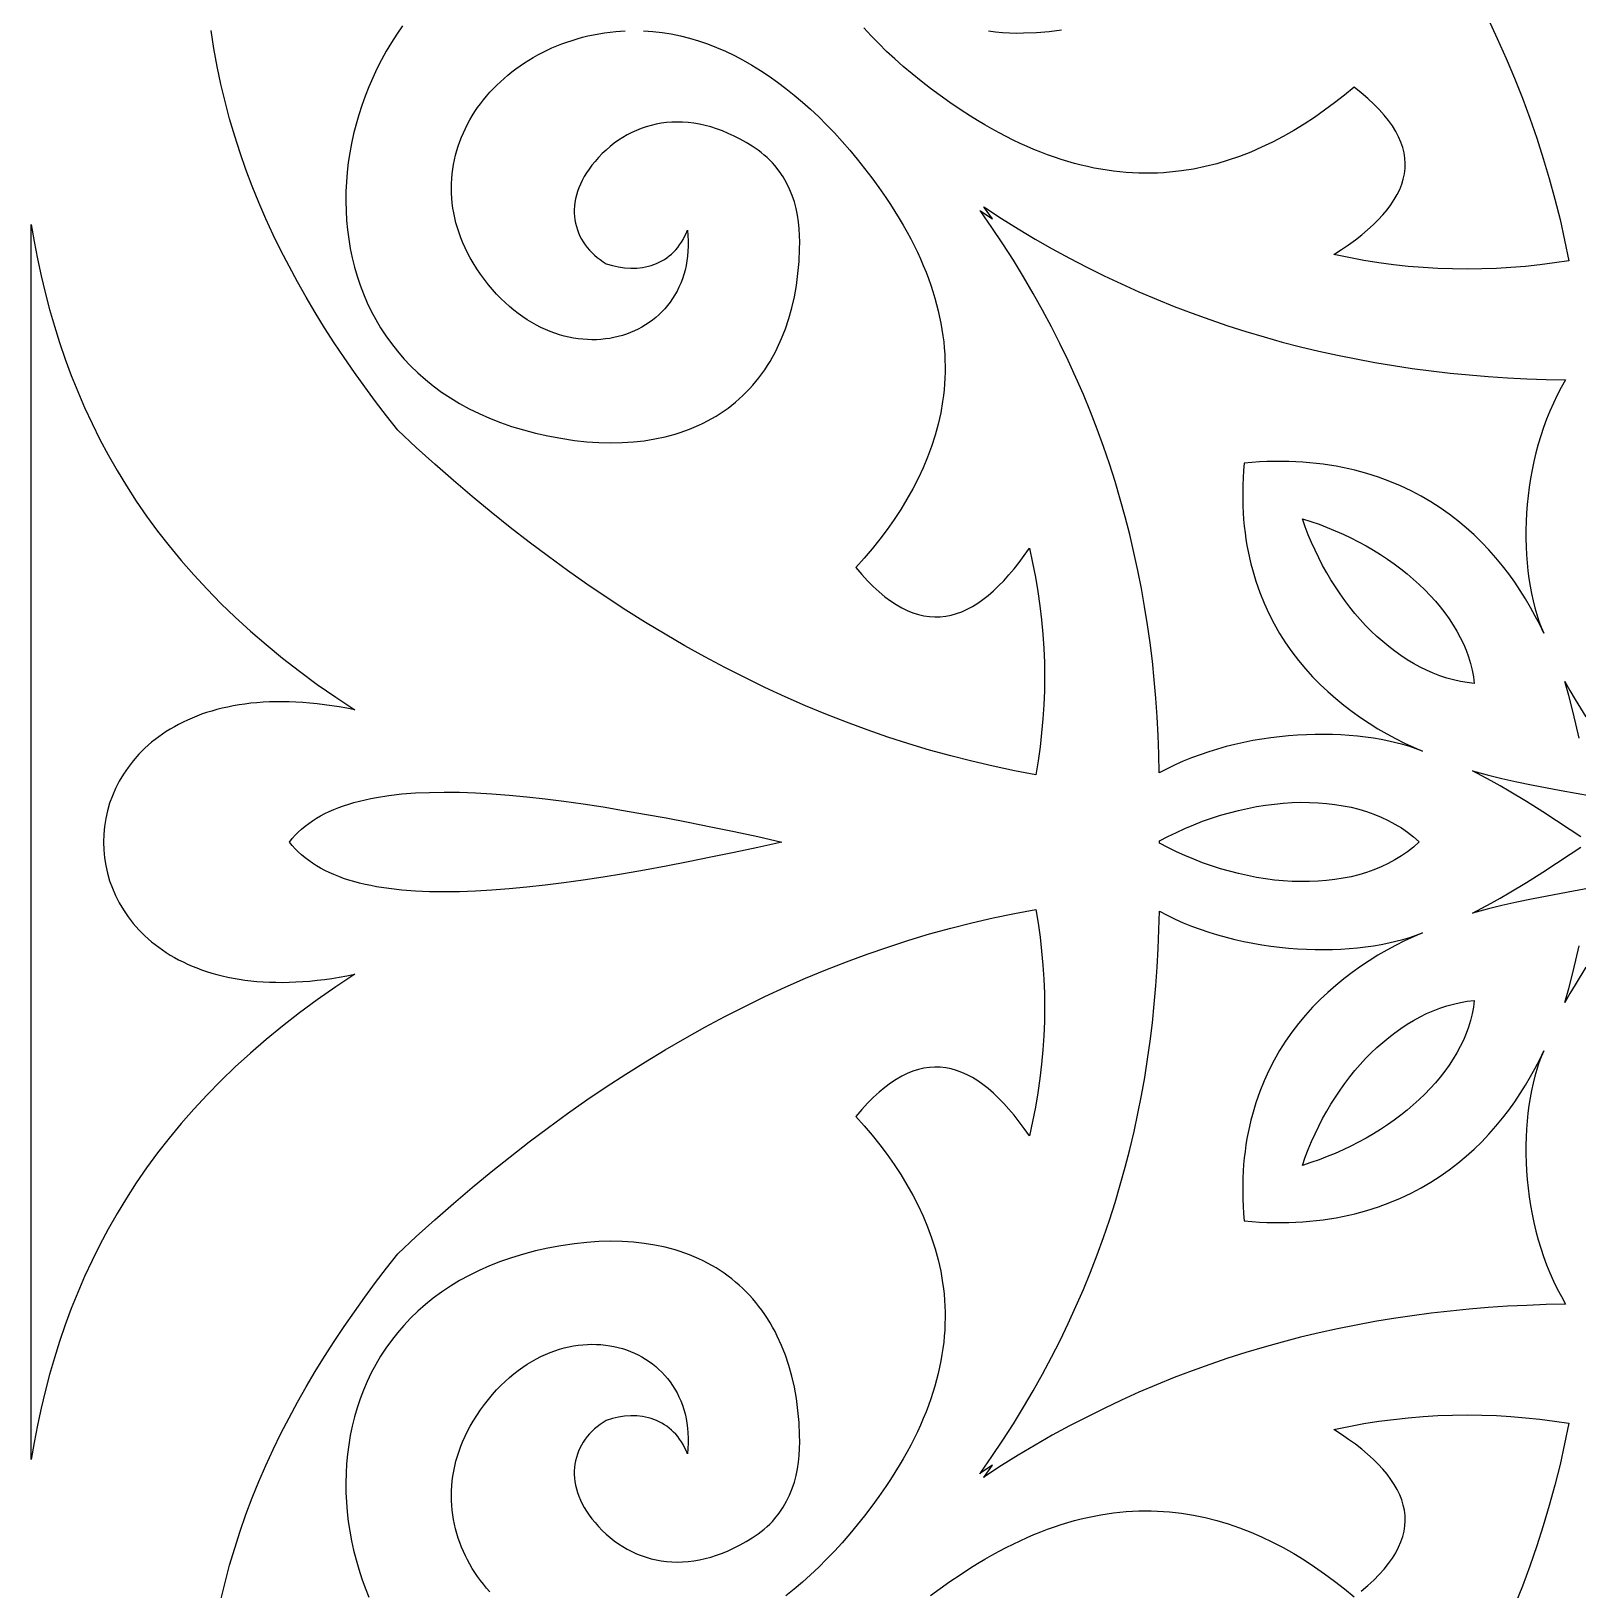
# Model space of a CAD drawing. Extents: x -375 to 375, y -1025 to 1025.
# Drawn here: x -275 to -217.3, y -143.3 to -85.1 of the extents above; entities that cross this region are included whole.
import ezdxf

# ---------------------------------------------------------------- set-up
doc = ezdxf.new("R2010")
doc.units = 0
doc.layers.add('LAYER_1', color=18, linetype='CONTINUOUS')

msp = doc.modelspace()

# ---------------------------------------------------------------- linework, layer by layer
at = {"layer": 'LAYER_1'}
for points in [[(-261.14, -84.925), (-261.353, -85.234), (-261.554, -85.549), (-261.745, -85.87), (-261.925, -86.196), (-262.094, -86.528), (-262.252, -86.864), (-262.399, -87.205), (-262.535, -87.549), (-262.66, -87.897), (-262.773, -88.247), (-262.874, -88.601), (-262.964, -88.956), (-263.042, -89.314), (-263.108, -89.672), (-263.162, -90.032), (-263.204, -90.392), (-263.233, -90.753), (-263.251, -91.113), (-263.256, -91.472), (-263.248, -91.83), (-263.228, -92.187), (-263.194, -92.542), (-263.148, -92.894), (-263.089, -93.244), (-263.017, -93.59), (-262.932, -93.933), (-262.833, -94.272), (-262.721, -94.607), (-262.595, -94.936), (-262.456, -95.261), (-262.303, -95.579), (-262.136, -95.892), (-261.955, -96.198), (-261.76, -96.497), (-261.551, -96.789), (-261.327, -97.074), (-261.089, -97.35), (-260.836, -97.617), (-260.569, -97.876), (-260.287, -98.125), (-259.99, -98.364), (-259.678, -98.594), (-259.351, -98.812), (-259.008, -99.02), (-258.651, -99.216), (-258.278, -99.4), (-257.889, -99.572), (-257.485, -99.731), (-257.065, -99.878), (-256.629, -100.01), (-256.177, -100.129), (-255.709, -100.234), (-255.225, -100.323), (-254.725, -100.398), (-254.263, -100.448), (-253.812, -100.479), (-253.371, -100.491), (-252.941, -100.484), (-252.521, -100.457), (-252.113, -100.412), (-251.716, -100.348), (-251.331, -100.266), (-251.143, -100.218), (-250.958, -100.166), (-250.776, -100.109), (-250.598, -100.048), (-250.422, -99.982), (-250.249, -99.912), (-250.08, -99.837), (-249.914, -99.758), (-249.751, -99.674), (-249.592, -99.586), (-249.436, -99.494), (-249.283, -99.398), (-249.134, -99.297), (-248.988, -99.192), (-248.846, -99.083), (-248.707, -98.97), (-248.571, -98.852), (-248.439, -98.73), (-248.311, -98.604), (-248.187, -98.474), (-248.066, -98.34), (-247.949, -98.202), (-247.835, -98.06), (-247.726, -97.913), (-247.62, -97.763), (-247.518, -97.609), (-247.42, -97.45), (-247.326, -97.288), (-247.235, -97.122), (-247.149, -96.952), (-246.989, -96.6), (-246.845, -96.233), (-246.717, -95.851), (-246.607, -95.455), (-246.513, -95.043), (-246.437, -94.616), (-246.379, -94.176), (-246.338, -93.721), (-246.316, -93.252), (-246.312, -93.002), (-246.317, -92.75), (-246.332, -92.498), (-246.358, -92.245), (-246.396, -91.994), (-246.448, -91.745), (-246.513, -91.499), (-246.592, -91.257), (-246.688, -91.019), (-246.8, -90.788), (-246.929, -90.563), (-247.077, -90.346), (-247.243, -90.137), (-247.334, -90.036), (-247.43, -89.938), (-247.532, -89.842), (-247.639, -89.749), (-247.751, -89.658), (-247.869, -89.571), (-248.092, -89.421), (-248.315, -89.283), (-248.538, -89.157), (-248.759, -89.043), (-248.979, -88.941), (-249.198, -88.85), (-249.415, -88.77), (-249.631, -88.702), (-249.846, -88.645), (-250.058, -88.598), (-250.268, -88.563), (-250.476, -88.537), (-250.682, -88.523), (-250.885, -88.518), (-251.086, -88.523), (-251.284, -88.539), (-251.479, -88.564), (-251.671, -88.598), (-251.86, -88.642), (-252.045, -88.695), (-252.227, -88.758), (-252.405, -88.829), (-252.58, -88.909), (-252.75, -88.997), (-252.916, -89.094), (-253.078, -89.199), (-253.236, -89.312), (-253.389, -89.433), (-253.537, -89.562), (-253.681, -89.698), (-253.819, -89.842), (-253.953, -89.992), (-254.067, -90.132), (-254.172, -90.273), (-254.268, -90.413), (-254.353, -90.553), (-254.43, -90.694), (-254.498, -90.833), (-254.556, -90.972), (-254.606, -91.111), (-254.647, -91.248), (-254.679, -91.385), (-254.703, -91.52), (-254.719, -91.654), (-254.727, -91.787), (-254.727, -91.917), (-254.719, -92.046), (-254.703, -92.173), (-254.68, -92.298), (-254.649, -92.421), (-254.612, -92.541), (-254.567, -92.658), (-254.515, -92.773), (-254.457, -92.885), (-254.392, -92.993), (-254.32, -93.099), (-254.242, -93.2), (-254.158, -93.299), (-254.068, -93.393), (-253.972, -93.484), (-253.871, -93.571), (-253.763, -93.653), (-253.651, -93.731), (-253.533, -93.805), (-253.305, -93.875), (-253.076, -93.928), (-252.847, -93.961), (-252.62, -93.975), (-252.396, -93.97), (-252.176, -93.946), (-252.068, -93.926), (-251.962, -93.901), (-251.857, -93.871), (-251.755, -93.836), (-251.654, -93.796), (-251.555, -93.751), (-251.459, -93.7), (-251.366, -93.644), (-251.275, -93.583), (-251.187, -93.517), (-251.102, -93.446), (-251.021, -93.369), (-250.943, -93.286), (-250.868, -93.198), (-250.797, -93.105), (-250.73, -93.007), (-250.667, -92.902), (-250.608, -92.792), (-250.553, -92.677), (-250.503, -92.556), (-250.486, -92.757), (-250.476, -92.954), (-250.476, -93.147), (-250.483, -93.335), (-250.499, -93.52), (-250.523, -93.699), (-250.554, -93.875), (-250.593, -94.046), (-250.639, -94.212), (-250.692, -94.373), (-250.752, -94.53), (-250.819, -94.682), (-250.892, -94.829), (-250.971, -94.97), (-251.057, -95.107), (-251.148, -95.238), (-251.245, -95.364), (-251.348, -95.485), (-251.456, -95.6), (-251.568, -95.71), (-251.686, -95.814), (-251.809, -95.912), (-251.935, -96.005), (-252.067, -96.091), (-252.202, -96.172), (-252.341, -96.246), (-252.484, -96.315), (-252.63, -96.377), (-252.779, -96.433), (-252.932, -96.482), (-253.087, -96.525), (-253.245, -96.562), (-253.405, -96.592), (-253.568, -96.615), (-253.733, -96.631), (-253.9, -96.641), (-254.068, -96.643), (-254.238, -96.639), (-254.409, -96.627), (-254.581, -96.608), (-254.753, -96.582), (-254.927, -96.549), (-255.101, -96.508), (-255.275, -96.459), (-255.449, -96.403), (-255.623, -96.339), (-255.797, -96.267), (-255.97, -96.188), (-256.143, -96.1), (-256.314, -96.004), (-256.484, -95.901), (-256.653, -95.789), (-256.821, -95.669), (-256.986, -95.54), (-257.15, -95.403), (-257.311, -95.257), (-257.47, -95.103), (-257.627, -94.94), (-257.78, -94.769), (-257.931, -94.588), (-258.078, -94.398), (-258.223, -94.2), (-258.363, -93.992), (-258.5, -93.775), (-258.608, -93.589), (-258.708, -93.403), (-258.799, -93.216), (-258.883, -93.03), (-258.959, -92.843), (-259.028, -92.656), (-259.089, -92.47), (-259.143, -92.283), (-259.189, -92.098), (-259.227, -91.912), (-259.259, -91.727), (-259.284, -91.543), (-259.301, -91.359), (-259.312, -91.176), (-259.316, -90.994), (-259.313, -90.813), (-259.304, -90.633), (-259.288, -90.455), (-259.266, -90.277), (-259.237, -90.101), (-259.202, -89.927), (-259.161, -89.754), (-259.114, -89.582), (-259.061, -89.413), (-259.002, -89.245), (-258.938, -89.079), (-258.868, -88.915), (-258.792, -88.754), (-258.711, -88.594), (-258.624, -88.437), (-258.533, -88.282), (-258.436, -88.13), (-258.334, -87.98), (-258.227, -87.833), (-258.115, -87.689), (-257.998, -87.548), (-257.877, -87.409), (-257.751, -87.274), (-257.62, -87.142), (-257.486, -87.013), (-257.346, -86.887), (-257.203, -86.765), (-257.056, -86.647), (-256.904, -86.532), (-256.749, -86.42), (-256.59, -86.313), (-256.427, -86.209), (-256.26, -86.11), (-256.09, -86.014), (-255.917, -85.923), (-255.74, -85.836), (-255.56, -85.754), (-255.377, -85.676), (-255.19, -85.602), (-255.001, -85.533), (-254.809, -85.469), (-254.614, -85.41), (-254.416, -85.355), (-254.216, -85.306), (-254.014, -85.262), (-253.809, -85.223), (-253.602, -85.189), (-253.392, -85.161), (-253.181, -85.138), (-252.833, -85.112)], [(-220.621, -84.672), (-220.275, -85.405), (-219.947, -86.141), (-219.635, -86.88), (-219.34, -87.623), (-219.063, -88.369), (-218.802, -89.119), (-218.559, -89.873), (-218.333, -90.63), (-218.125, -91.391), (-217.934, -92.156), (-217.761, -92.924), (-217.605, -93.696), (-218.143, -93.777), (-218.683, -93.846), (-219.224, -93.904), (-219.766, -93.949), (-220.309, -93.981), (-220.854, -94.001), (-221.399, -94.008), (-221.947, -94.002), (-222.495, -93.983), (-223.045, -93.951), (-223.596, -93.904), (-224.148, -93.844), (-224.702, -93.771), (-225.256, -93.683), (-225.813, -93.58), (-226.37, -93.463), (-226.09, -93.28), (-225.824, -93.096), (-225.573, -92.912), (-225.337, -92.727), (-225.116, -92.542), (-224.911, -92.355), (-224.721, -92.168), (-224.546, -91.981), (-224.388, -91.792), (-224.245, -91.603), (-224.119, -91.413), (-224.009, -91.222), (-223.917, -91.031), (-223.841, -90.838), (-223.782, -90.645), (-223.741, -90.451), (-223.717, -90.256), (-223.711, -90.061), (-223.724, -89.864), (-223.754, -89.666), (-223.803, -89.468), (-223.871, -89.269), (-223.957, -89.068), (-224.063, -88.867), (-224.188, -88.665), (-224.332, -88.461), (-224.496, -88.257), (-224.681, -88.052), (-224.885, -87.846), (-225.109, -87.638), (-225.355, -87.43), (-225.621, -87.22), (-225.983, -87.518), (-226.35, -87.805), (-226.723, -88.08), (-227.101, -88.344), (-227.484, -88.594), (-227.872, -88.832), (-228.266, -89.056), (-228.665, -89.265), (-229.07, -89.459), (-229.48, -89.637), (-229.896, -89.799), (-230.317, -89.944), (-230.743, -90.072), (-231.176, -90.181), (-231.613, -90.271), (-232.057, -90.341), (-232.281, -90.369), (-232.506, -90.391), (-232.733, -90.409), (-232.961, -90.421), (-233.19, -90.428), (-233.421, -90.429), (-233.654, -90.425), (-233.888, -90.415), (-234.123, -90.399), (-234.36, -90.378), (-234.598, -90.351), (-234.837, -90.318), (-235.079, -90.279), (-235.321, -90.234), (-235.565, -90.183), (-235.811, -90.126), (-236.058, -90.062), (-236.306, -89.992), (-236.556, -89.915), (-236.807, -89.832), (-237.06, -89.742), (-237.315, -89.646), (-237.571, -89.543), (-237.828, -89.433), (-238.087, -89.316), (-238.347, -89.192), (-238.609, -89.061), (-238.873, -88.922), (-239.138, -88.777), (-239.404, -88.624), (-239.672, -88.464), (-239.942, -88.296), (-240.329, -88.045), (-240.707, -87.79), (-241.075, -87.53), (-241.434, -87.266), (-241.782, -86.997), (-242.12, -86.723), (-242.448, -86.446), (-242.764, -86.164), (-243.069, -85.879), (-243.363, -85.59), (-243.645, -85.297), (-243.914, -85.001)], [(-252.14, -85.11), (-251.795, -85.134), (-251.451, -85.173), (-251.108, -85.228), (-250.766, -85.299), (-250.426, -85.385), (-250.087, -85.486), (-249.751, -85.601), (-249.416, -85.732), (-249.083, -85.876), (-248.753, -86.034), (-248.425, -86.206), (-248.1, -86.391), (-247.777, -86.589), (-247.457, -86.801), (-247.14, -87.025), (-246.826, -87.261), (-246.516, -87.509), (-246.209, -87.77), (-245.905, -88.041), (-245.605, -88.325), (-245.309, -88.619), (-245.017, -88.924), (-244.73, -89.239), (-244.446, -89.565), (-244.167, -89.901), (-243.893, -90.247), (-243.623, -90.602), (-243.358, -90.967), (-243.098, -91.34), (-242.924, -91.6), (-242.758, -91.858), (-242.6, -92.115), (-242.449, -92.371), (-242.306, -92.625), (-242.17, -92.878), (-242.041, -93.129), (-241.92, -93.378), (-241.806, -93.627), (-241.699, -93.873), (-241.599, -94.119), (-241.506, -94.363), (-241.419, -94.605), (-241.34, -94.846), (-241.267, -95.086), (-241.201, -95.324), (-241.142, -95.561), (-241.089, -95.796), (-241.042, -96.03), (-241.002, -96.262), (-240.967, -96.493), (-240.939, -96.723), (-240.917, -96.951), (-240.901, -97.178), (-240.891, -97.404), (-240.887, -97.628), (-240.888, -97.851), (-240.895, -98.072), (-240.908, -98.292), (-240.926, -98.51), (-240.949, -98.728), (-240.978, -98.944), (-241.051, -99.371), (-241.144, -99.793), (-241.257, -100.21), (-241.389, -100.622), (-241.54, -101.028), (-241.708, -101.428), (-241.892, -101.824), (-242.094, -102.214), (-242.311, -102.599), (-242.543, -102.979), (-242.789, -103.353), (-243.049, -103.723), (-243.322, -104.087), (-243.608, -104.446), (-243.906, -104.801), (-244.214, -105.15), (-243.997, -105.406), (-243.781, -105.643), (-243.566, -105.859), (-243.352, -106.056), (-243.139, -106.234), (-242.927, -106.392), (-242.716, -106.531), (-242.507, -106.652), (-242.298, -106.754), (-242.09, -106.837), (-241.883, -106.902), (-241.678, -106.95), (-241.473, -106.979), (-241.269, -106.991), (-241.066, -106.985), (-240.864, -106.962), (-240.663, -106.923), (-240.462, -106.866), (-240.263, -106.793), (-240.064, -106.703), (-239.866, -106.598), (-239.669, -106.476), (-239.473, -106.339), (-239.277, -106.186), (-239.083, -106.018), (-238.889, -105.834), (-238.696, -105.636), (-238.503, -105.423), (-238.311, -105.195), (-238.12, -104.953), (-237.93, -104.697), (-237.74, -104.427), (-237.619, -104.965), (-237.512, -105.501), (-237.421, -106.036), (-237.345, -106.569), (-237.283, -107.102), (-237.235, -107.633), (-237.201, -108.163), (-237.181, -108.692), (-237.175, -109.22), (-237.182, -109.746), (-237.203, -110.271), (-237.237, -110.795), (-237.283, -111.318), (-237.342, -111.84), (-237.414, -112.36), (-237.498, -112.879), (-238.299, -112.729), (-239.096, -112.562), (-239.889, -112.378), (-240.678, -112.177), (-241.463, -111.959), (-242.245, -111.724), (-243.023, -111.473), (-243.797, -111.206), (-244.567, -110.921), (-245.334, -110.621), (-246.097, -110.304), (-246.856, -109.971), (-247.612, -109.621), (-248.365, -109.256), (-249.113, -108.875), (-249.859, -108.477), (-250.6, -108.064), (-251.338, -107.635), (-252.073, -107.191), (-252.804, -106.731), (-253.532, -106.255), (-254.257, -105.764), (-254.978, -105.257), (-255.695, -104.736), (-256.41, -104.199), (-257.121, -103.647), (-257.829, -103.08), (-258.533, -102.498), (-259.235, -101.901), (-259.933, -101.289), (-260.627, -100.663), (-261.319, -100.022), (-261.737, -99.488), (-262.146, -98.949), (-262.547, -98.407), (-262.937, -97.861), (-263.318, -97.31), (-263.689, -96.754), (-264.049, -96.194), (-264.398, -95.629), (-264.735, -95.059), (-265.061, -94.483), (-265.375, -93.902), (-265.676, -93.315), (-265.965, -92.723), (-266.24, -92.125), (-266.502, -91.52), (-266.749, -90.91), (-266.983, -90.293), (-267.201, -89.669), (-267.404, -89.039), (-267.592, -88.401), (-267.764, -87.757), (-267.92, -87.105), (-268.059, -86.446), (-268.181, -85.779), (-268.286, -85.105)], [(-239.263, -85.116), (-239.003, -85.153), (-238.741, -85.179), (-238.479, -85.193), (-238.218, -85.198), (-237.959, -85.194), (-237.472, -85.172), (-237.001, -85.133), (-236.544, -85.077)], [(-217.217, -111.518), (-217.339, -110.984), (-217.468, -110.452), (-217.607, -109.924), (-217.757, -109.401), (-217.568, -109.734), (-217.371, -110.065), (-216.967, -110.714)], [(-217.157, -115.195), (-217.554, -114.932), (-218.58, -114.259), (-219.184, -113.88), (-219.83, -113.49), (-220.165, -113.296), (-220.507, -113.105), (-220.853, -112.919), (-221.202, -112.739), (-220.654, -112.882), (-220.103, -113.015), (-219.551, -113.138), (-218.997, -113.254), (-217.886, -113.468), (-216.775, -113.669)], [(-216.775, -117.105), (-217.886, -117.308), (-218.997, -117.524), (-219.551, -117.64), (-220.103, -117.765), (-220.654, -117.899), (-221.202, -118.045), (-220.853, -117.864), (-220.507, -117.677), (-220.165, -117.485), (-219.83, -117.29), (-219.184, -116.899), (-218.58, -116.518), (-217.554, -115.846), (-217.157, -115.583)], [(-267.92, -143.677), (-267.764, -143.025), (-267.592, -142.381), (-267.404, -141.743), (-267.201, -141.113), (-266.983, -140.489), (-266.749, -139.872), (-266.502, -139.261), (-266.24, -138.657), (-265.965, -138.059), (-265.676, -137.466), (-265.375, -136.88), (-265.061, -136.299), (-264.735, -135.723), (-264.398, -135.153), (-264.049, -134.588), (-263.689, -134.027), (-263.318, -133.472), (-262.937, -132.921), (-262.547, -132.374), (-262.146, -131.832), (-261.737, -131.294), (-261.319, -130.76), (-260.627, -130.119), (-259.933, -129.493), (-259.235, -128.881), (-258.533, -128.284), (-257.829, -127.702), (-257.121, -127.135), (-256.41, -126.583), (-255.695, -126.046), (-254.978, -125.525), (-254.257, -125.018), (-253.532, -124.527), (-252.804, -124.051), (-252.073, -123.591), (-251.338, -123.147), (-250.6, -122.718), (-249.859, -122.305), (-249.113, -121.907), (-248.365, -121.526), (-247.612, -121.161), (-246.856, -120.811), (-246.097, -120.478), (-245.334, -120.161), (-244.567, -119.861), (-243.797, -119.576), (-243.023, -119.309), (-242.245, -119.058), (-241.463, -118.823), (-240.678, -118.606), (-239.889, -118.405), (-239.096, -118.221), (-238.299, -118.054), (-237.498, -117.904), (-237.414, -118.422), (-237.342, -118.943), (-237.283, -119.464), (-237.237, -119.987), (-237.203, -120.51), (-237.182, -121.036), (-237.175, -121.562), (-237.181, -122.09), (-237.201, -122.618), (-237.235, -123.148), (-237.283, -123.68), (-237.345, -124.212), (-237.421, -124.746), (-237.512, -125.281), (-237.619, -125.817), (-237.74, -126.355), (-237.93, -126.085), (-238.12, -125.829), (-238.311, -125.587), (-238.503, -125.359), (-238.696, -125.146), (-238.889, -124.948), (-239.083, -124.764), (-239.277, -124.596), (-239.473, -124.443), (-239.669, -124.306), (-239.866, -124.184), (-240.064, -124.079), (-240.263, -123.989), (-240.462, -123.916), (-240.663, -123.86), (-240.864, -123.82), (-241.066, -123.797), (-241.269, -123.791), (-241.473, -123.803), (-241.678, -123.833), (-241.883, -123.88), (-242.09, -123.945), (-242.298, -124.028), (-242.507, -124.13), (-242.716, -124.251), (-242.927, -124.39), (-243.139, -124.548), (-243.352, -124.726), (-243.566, -124.923), (-243.781, -125.139), (-243.997, -125.376), (-244.214, -125.632), (-243.906, -125.982), (-243.608, -126.336), (-243.322, -126.695), (-243.049, -127.059), (-242.789, -127.429), (-242.543, -127.803), (-242.311, -128.183), (-242.094, -128.568), (-241.892, -128.958), (-241.708, -129.354), (-241.54, -129.755), (-241.389, -130.161), (-241.257, -130.572), (-241.144, -130.989), (-241.051, -131.411), (-240.978, -131.839), (-240.949, -132.054), (-240.926, -132.272), (-240.908, -132.49), (-240.895, -132.71), (-240.888, -132.932), (-240.887, -133.154), (-240.891, -133.378), (-240.901, -133.604), (-240.917, -133.831), (-240.939, -134.059), (-240.967, -134.289), (-241.002, -134.52), (-241.042, -134.752), (-241.089, -134.986), (-241.142, -135.222), (-241.201, -135.458), (-241.267, -135.696), (-241.34, -135.936), (-241.419, -136.177), (-241.506, -136.419), (-241.599, -136.663), (-241.699, -136.909), (-241.806, -137.155), (-241.92, -137.404), (-242.041, -137.653), (-242.17, -137.904), (-242.306, -138.157), (-242.449, -138.411), (-242.6, -138.666), (-242.758, -138.923), (-242.924, -139.182), (-243.098, -139.442), (-243.358, -139.815), (-243.623, -140.18), (-243.893, -140.535), (-244.167, -140.88), (-244.446, -141.216), (-244.73, -141.542), (-245.017, -141.858), (-245.309, -142.163), (-245.605, -142.457), (-245.905, -142.74), (-246.209, -143.012), (-246.516, -143.272), (-246.826, -143.521)], [(-216.967, -120.065), (-217.371, -120.715), (-217.568, -121.046), (-217.757, -121.381), (-217.607, -120.856), (-217.468, -120.328), (-217.339, -119.796), (-217.217, -119.261)], [(-257.877, -143.373), (-257.998, -143.234), (-258.115, -143.093), (-258.227, -142.949), (-258.334, -142.802), (-258.436, -142.652), (-258.533, -142.5), (-258.624, -142.345), (-258.711, -142.188), (-258.792, -142.028), (-258.868, -141.867), (-258.938, -141.703), (-259.002, -141.537), (-259.061, -141.369), (-259.114, -141.2), (-259.161, -141.028), (-259.202, -140.855), (-259.237, -140.681), (-259.266, -140.505), (-259.288, -140.327), (-259.304, -140.148), (-259.313, -139.969), (-259.316, -139.788), (-259.312, -139.606), (-259.301, -139.423), (-259.284, -139.239), (-259.259, -139.055), (-259.227, -138.87), (-259.189, -138.684), (-259.143, -138.498), (-259.089, -138.312), (-259.028, -138.126), (-258.959, -137.939), (-258.883, -137.752), (-258.799, -137.565), (-258.708, -137.379), (-258.608, -137.193), (-258.5, -137.007), (-258.363, -136.79), (-258.223, -136.582), (-258.078, -136.383), (-257.931, -136.194), (-257.78, -136.013), (-257.627, -135.842), (-257.47, -135.679), (-257.311, -135.524), (-257.15, -135.379), (-256.986, -135.242), (-256.821, -135.113), (-256.653, -134.993), (-256.484, -134.881), (-256.314, -134.777), (-256.143, -134.682), (-255.97, -134.594), (-255.797, -134.515), (-255.623, -134.443), (-255.449, -134.379), (-255.275, -134.323), (-255.101, -134.274), (-254.927, -134.233), (-254.753, -134.2), (-254.581, -134.173), (-254.409, -134.155), (-254.238, -134.143), (-254.068, -134.138), (-253.9, -134.141), (-253.733, -134.15), (-253.568, -134.167), (-253.405, -134.19), (-253.245, -134.22), (-253.087, -134.256), (-252.932, -134.299), (-252.779, -134.349), (-252.63, -134.405), (-252.484, -134.467), (-252.341, -134.536), (-252.202, -134.61), (-252.067, -134.691), (-251.935, -134.777), (-251.809, -134.87), (-251.686, -134.968), (-251.568, -135.072), (-251.456, -135.182), (-251.348, -135.297), (-251.245, -135.418), (-251.148, -135.544), (-251.057, -135.675), (-250.971, -135.812), (-250.892, -135.953), (-250.819, -136.1), (-250.752, -136.252), (-250.692, -136.409), (-250.639, -136.57), (-250.593, -136.736), (-250.554, -136.907), (-250.523, -137.083), (-250.499, -137.263), (-250.483, -137.447), (-250.476, -137.636), (-250.476, -137.828), (-250.486, -138.025), (-250.503, -138.226), (-250.553, -138.105), (-250.608, -137.99), (-250.667, -137.88), (-250.73, -137.776), (-250.797, -137.677), (-250.868, -137.584), (-250.943, -137.496), (-251.021, -137.414), (-251.102, -137.337), (-251.187, -137.265), (-251.275, -137.199), (-251.366, -137.138), (-251.459, -137.082), (-251.555, -137.032), (-251.654, -136.986), (-251.755, -136.946), (-251.857, -136.911), (-251.962, -136.881), (-252.068, -136.856), (-252.176, -136.837), (-252.396, -136.812), (-252.62, -136.807), (-252.847, -136.821), (-253.076, -136.855), (-253.305, -136.907), (-253.533, -136.978), (-253.651, -137.051), (-253.763, -137.129), (-253.871, -137.212), (-253.972, -137.298), (-254.068, -137.389), (-254.158, -137.483), (-254.242, -137.582), (-254.32, -137.684), (-254.392, -137.789), (-254.457, -137.898), (-254.515, -138.009), (-254.567, -138.124), (-254.612, -138.241), (-254.649, -138.361), (-254.68, -138.484), (-254.703, -138.609), (-254.719, -138.736), (-254.727, -138.865), (-254.727, -138.995), (-254.719, -139.128), (-254.703, -139.262), (-254.679, -139.397), (-254.647, -139.534), (-254.606, -139.671), (-254.556, -139.81), (-254.498, -139.949), (-254.43, -140.089), (-254.353, -140.229), (-254.268, -140.369), (-254.172, -140.509), (-254.067, -140.65), (-253.953, -140.79), (-253.819, -140.941), (-253.681, -141.084), (-253.537, -141.221), (-253.389, -141.349), (-253.236, -141.47), (-253.078, -141.584), (-252.916, -141.689), (-252.75, -141.785), (-252.58, -141.874), (-252.405, -141.954), (-252.227, -142.025), (-252.045, -142.087), (-251.86, -142.14), (-251.671, -142.184), (-251.479, -142.219), (-251.284, -142.244), (-251.086, -142.259), (-250.885, -142.264), (-250.682, -142.26), (-250.476, -142.245), (-250.268, -142.22), (-250.058, -142.184), (-249.846, -142.138), (-249.631, -142.08), (-249.415, -142.012), (-249.198, -141.933), (-248.979, -141.842), (-248.759, -141.739), (-248.538, -141.625), (-248.315, -141.499), (-248.092, -141.361), (-247.869, -141.211), (-247.751, -141.124), (-247.639, -141.034), (-247.532, -140.94), (-247.43, -140.845), (-247.334, -140.746), (-247.243, -140.645), (-247.077, -140.436), (-246.929, -140.219), (-246.8, -139.994), (-246.688, -139.763), (-246.592, -139.525), (-246.513, -139.283), (-246.448, -139.037), (-246.396, -138.788), (-246.358, -138.537), (-246.332, -138.285), (-246.317, -138.032), (-246.312, -137.78), (-246.316, -137.53), (-246.338, -137.061), (-246.379, -136.606), (-246.437, -136.166), (-246.513, -135.739), (-246.607, -135.328), (-246.717, -134.931), (-246.845, -134.549), (-246.989, -134.182), (-247.149, -133.83), (-247.235, -133.66), (-247.326, -133.494), (-247.42, -133.332), (-247.518, -133.174), (-247.62, -133.019), (-247.726, -132.869), (-247.835, -132.723), (-247.949, -132.58), (-248.066, -132.442), (-248.187, -132.308), (-248.311, -132.178), (-248.439, -132.052), (-248.571, -131.93), (-248.707, -131.813), (-248.846, -131.699), (-248.988, -131.59), (-249.134, -131.485), (-249.283, -131.384), (-249.436, -131.288), (-249.592, -131.196), (-249.751, -131.108), (-249.914, -131.024), (-250.08, -130.945), (-250.249, -130.87), (-250.422, -130.8), (-250.598, -130.734), (-250.776, -130.673), (-250.958, -130.616), (-251.143, -130.564), (-251.331, -130.516), (-251.716, -130.434), (-252.113, -130.37), (-252.521, -130.325), (-252.941, -130.299), (-253.371, -130.291), (-253.812, -130.303), (-254.263, -130.334), (-254.725, -130.384), (-255.225, -130.459), (-255.709, -130.549), (-256.177, -130.653), (-256.629, -130.772), (-257.065, -130.904), (-257.485, -131.051), (-257.889, -131.21), (-258.278, -131.382), (-258.651, -131.566), (-259.008, -131.762), (-259.351, -131.97), (-259.678, -132.188), (-259.99, -132.418), (-260.287, -132.657), (-260.569, -132.906), (-260.836, -133.165), (-261.089, -133.432), (-261.327, -133.708), (-261.551, -133.993), (-261.76, -134.284), (-261.955, -134.584), (-262.136, -134.89), (-262.303, -135.203), (-262.456, -135.521), (-262.595, -135.846), (-262.721, -136.175), (-262.833, -136.51), (-262.932, -136.849), (-263.017, -137.191), (-263.089, -137.538), (-263.148, -137.888), (-263.194, -138.24), (-263.228, -138.595), (-263.248, -138.951), (-263.256, -139.31), (-263.251, -139.669), (-263.233, -140.029), (-263.204, -140.39), (-263.162, -140.75), (-263.108, -141.109), (-263.042, -141.468), (-262.964, -141.826), (-262.874, -142.181), (-262.773, -142.535), (-262.66, -142.885), (-262.535, -143.233), (-262.399, -143.577)], [(-225.355, -143.352), (-225.109, -143.144), (-224.885, -142.937), (-224.681, -142.73), (-224.496, -142.525), (-224.332, -142.321), (-224.188, -142.117), (-224.063, -141.915), (-223.957, -141.714), (-223.871, -141.514), (-223.803, -141.314), (-223.754, -141.116), (-223.724, -140.918), (-223.711, -140.721), (-223.717, -140.526), (-223.741, -140.331), (-223.782, -140.137), (-223.841, -139.944), (-223.917, -139.751), (-224.009, -139.56), (-224.119, -139.369), (-224.245, -139.179), (-224.388, -138.99), (-224.546, -138.801), (-224.721, -138.614), (-224.911, -138.427), (-225.116, -138.24), (-225.337, -138.055), (-225.573, -137.87), (-225.824, -137.685), (-226.09, -137.502), (-226.37, -137.319), (-225.813, -137.202), (-225.256, -137.099), (-224.702, -137.011), (-224.148, -136.938), (-223.596, -136.878), (-223.045, -136.832), (-222.495, -136.799), (-221.947, -136.78), (-221.399, -136.774), (-220.854, -136.781), (-220.309, -136.801), (-219.766, -136.833), (-219.224, -136.878), (-218.683, -136.935), (-218.143, -137.005), (-217.605, -137.086), (-217.761, -137.858), (-217.934, -138.626), (-218.125, -139.391), (-218.333, -140.152), (-218.559, -140.909), (-218.802, -141.662), (-219.063, -142.413), (-219.34, -143.159), (-219.635, -143.902)], [(-241.434, -143.517), (-241.075, -143.252), (-240.707, -142.992), (-240.329, -142.737), (-239.942, -142.486), (-239.672, -142.319), (-239.404, -142.158), (-239.138, -142.006), (-238.873, -141.86), (-238.609, -141.722), (-238.347, -141.591), (-238.087, -141.467), (-237.828, -141.35), (-237.571, -141.24), (-237.315, -141.136), (-237.06, -141.04), (-236.807, -140.95), (-236.556, -140.867), (-236.306, -140.791), (-236.058, -140.72), (-235.811, -140.657), (-235.565, -140.599), (-235.321, -140.548), (-235.079, -140.503), (-234.837, -140.464), (-234.598, -140.431), (-234.36, -140.404), (-234.123, -140.383), (-233.888, -140.367), (-233.654, -140.357), (-233.421, -140.353), (-233.19, -140.355), (-232.961, -140.361), (-232.733, -140.373), (-232.506, -140.391), (-232.281, -140.413), (-232.057, -140.441), (-231.613, -140.512), (-231.176, -140.602), (-230.743, -140.71), (-230.317, -140.838), (-229.896, -140.983), (-229.48, -141.145), (-229.07, -141.323), (-228.665, -141.517), (-228.266, -141.726), (-227.872, -141.95), (-227.484, -142.188), (-227.101, -142.439), (-226.723, -142.702), (-226.35, -142.978), (-225.983, -143.264), (-225.621, -143.562)]]:
    msp.add_lwpolyline(points, dxfattribs=at)
for points in [[(-239.409, -91.71), (-238.783, -92.116), (-238.153, -92.507), (-237.52, -92.884), (-236.884, -93.247), (-236.244, -93.596), (-235.601, -93.931), (-234.954, -94.252), (-234.303, -94.559), (-233.65, -94.853), (-232.993, -95.133), (-232.332, -95.4), (-231.668, -95.653), (-231.001, -95.894), (-230.331, -96.121), (-229.657, -96.336), (-228.98, -96.538), (-228.3, -96.728), (-227.617, -96.904), (-226.93, -97.069), (-226.24, -97.221), (-225.547, -97.362), (-224.851, -97.49), (-224.152, -97.606), (-223.45, -97.711), (-222.745, -97.804), (-222.037, -97.885), (-221.325, -97.955), (-220.611, -98.014), (-219.894, -98.062), (-219.174, -98.099), (-218.45, -98.125), (-217.724, -98.14), (-217.886, -98.422), (-218.037, -98.71), (-218.179, -99.005), (-218.311, -99.305), (-218.434, -99.609), (-218.547, -99.918), (-218.651, -100.23), (-218.745, -100.545), (-218.831, -100.863), (-218.907, -101.183), (-218.975, -101.504), (-219.034, -101.826), (-219.084, -102.149), (-219.126, -102.471), (-219.159, -102.792), (-219.184, -103.112), (-219.201, -103.43), (-219.209, -103.746), (-219.21, -104.059), (-219.203, -104.368), (-219.188, -104.673), (-219.165, -104.973), (-219.135, -105.269), (-219.097, -105.558), (-219.052, -105.841), (-219, -106.117), (-218.941, -106.386), (-218.874, -106.647), (-218.801, -106.899), (-218.721, -107.142), (-218.634, -107.376), (-218.541, -107.599), (-218.693, -107.277), (-218.857, -106.955), (-219.032, -106.635), (-219.218, -106.316), (-219.416, -106), (-219.626, -105.688), (-219.848, -105.38), (-220.081, -105.077), (-220.327, -104.78), (-220.586, -104.489), (-220.857, -104.205), (-221.14, -103.929), (-221.437, -103.662), (-221.746, -103.405), (-222.069, -103.157), (-222.405, -102.921), (-222.755, -102.697), (-223.118, -102.485), (-223.495, -102.286), (-223.886, -102.101), (-224.291, -101.931), (-224.71, -101.776), (-225.144, -101.638), (-225.593, -101.517), (-225.822, -101.462), (-226.056, -101.413), (-226.293, -101.368), (-226.534, -101.328), (-226.779, -101.292), (-227.027, -101.262), (-227.279, -101.237), (-227.535, -101.216), (-227.795, -101.201), (-228.059, -101.191), (-228.327, -101.186), (-228.598, -101.187), (-228.874, -101.194), (-229.153, -101.206), (-229.437, -101.224), (-229.724, -101.248), (-229.747, -101.524), (-229.763, -101.797), (-229.774, -102.067), (-229.779, -102.332), (-229.778, -102.593), (-229.772, -102.851), (-229.759, -103.105), (-229.742, -103.355), (-229.719, -103.602), (-229.691, -103.845), (-229.658, -104.084), (-229.619, -104.319), (-229.576, -104.551), (-229.528, -104.779), (-229.475, -105.004), (-229.418, -105.225), (-229.289, -105.657), (-229.143, -106.074), (-228.98, -106.477), (-228.801, -106.867), (-228.607, -107.243), (-228.398, -107.605), (-228.176, -107.954), (-227.941, -108.29), (-227.694, -108.613), (-227.435, -108.923), (-227.167, -109.221), (-226.888, -109.506), (-226.6, -109.778), (-226.304, -110.038), (-226.001, -110.286), (-225.691, -110.522), (-225.376, -110.747), (-225.055, -110.959), (-224.729, -111.16), (-224.401, -111.35), (-224.069, -111.529), (-223.736, -111.696), (-223.401, -111.853), (-223.066, -111.999), (-223.298, -111.91), (-223.542, -111.828), (-223.795, -111.752), (-224.057, -111.683), (-224.329, -111.621), (-224.609, -111.565), (-224.896, -111.516), (-225.191, -111.474), (-225.492, -111.439), (-225.798, -111.411), (-226.111, -111.391), (-226.428, -111.378), (-226.749, -111.372), (-227.074, -111.374), (-227.402, -111.384), (-227.733, -111.401), (-228.065, -111.426), (-228.399, -111.459), (-228.733, -111.5), (-229.068, -111.549), (-229.402, -111.607), (-229.736, -111.673), (-230.068, -111.747), (-230.397, -111.83), (-230.724, -111.921), (-231.048, -112.022), (-231.368, -112.131), (-231.683, -112.249), (-231.994, -112.376), (-232.299, -112.512), (-232.598, -112.657), (-232.89, -112.812), (-232.905, -112.11), (-232.931, -111.411), (-232.968, -110.715), (-233.017, -110.022), (-233.078, -109.331), (-233.15, -108.644), (-233.234, -107.959), (-233.33, -107.278), (-233.438, -106.599), (-233.558, -105.923), (-233.691, -105.25), (-233.836, -104.581), (-233.994, -103.914), (-234.164, -103.251), (-234.348, -102.59), (-234.544, -101.933), (-234.753, -101.278), (-234.976, -100.627), (-235.212, -99.979), (-235.462, -99.335), (-235.725, -98.693), (-236.002, -98.055), (-236.293, -97.42), (-236.598, -96.788), (-236.917, -96.159), (-237.251, -95.534), (-237.598, -94.912), (-237.961, -94.294), (-238.338, -93.678), (-238.73, -93.067), (-239.136, -92.458), (-239.558, -91.853), (-239.592, -91.821), (-239.572, -91.835), (-239.586, -91.816), (-239.553, -91.847), (-239.121, -92.132), (-239.416, -91.716), (-239.449, -91.683), (-239.429, -91.697), (-239.442, -91.677)], [(-274.889, -92.982), (-274.765, -93.62), (-274.628, -94.255), (-274.477, -94.885), (-274.312, -95.511), (-274.133, -96.133), (-273.939, -96.751), (-273.729, -97.365), (-273.504, -97.973), (-273.262, -98.577), (-273.004, -99.177), (-272.728, -99.771), (-272.435, -100.361), (-272.124, -100.945), (-271.794, -101.524), (-271.445, -102.098), (-271.077, -102.666), (-270.689, -103.229), (-270.281, -103.786), (-269.852, -104.337), (-269.402, -104.883), (-268.93, -105.422), (-268.436, -105.955), (-267.919, -106.482), (-267.38, -107.003), (-266.817, -107.517), (-266.23, -108.024), (-265.618, -108.525), (-264.982, -109.018), (-264.321, -109.505), (-263.634, -109.985), (-262.921, -110.458), (-263.212, -110.4), (-263.498, -110.348), (-263.779, -110.303), (-264.057, -110.264), (-264.329, -110.231), (-264.597, -110.204), (-264.86, -110.183), (-265.119, -110.168), (-265.373, -110.158), (-265.623, -110.154), (-265.868, -110.156), (-266.108, -110.162), (-266.344, -110.174), (-266.575, -110.192), (-266.802, -110.214), (-267.024, -110.241), (-267.242, -110.273), (-267.455, -110.31), (-267.663, -110.351), (-267.867, -110.397), (-268.066, -110.448), (-268.261, -110.502), (-268.451, -110.561), (-268.636, -110.624), (-268.817, -110.692), (-268.993, -110.763), (-269.165, -110.838), (-269.332, -110.917), (-269.495, -110.999), (-269.653, -111.085), (-269.806, -111.174), (-269.955, -111.267), (-270.239, -111.462), (-270.504, -111.669), (-270.752, -111.888), (-270.981, -112.117), (-271.191, -112.355), (-271.384, -112.603), (-271.558, -112.859), (-271.713, -113.122), (-271.851, -113.391), (-271.97, -113.666), (-272.071, -113.946), (-272.153, -114.23), (-272.217, -114.517), (-272.263, -114.807), (-272.29, -115.098), (-272.299, -115.391), (-272.299, -115.391), (-272.299, -115.392), (-272.29, -115.684), (-272.263, -115.975), (-272.217, -116.265), (-272.153, -116.552), (-272.071, -116.836), (-271.97, -117.116), (-271.851, -117.391), (-271.713, -117.661), (-271.558, -117.924), (-271.384, -118.179), (-271.191, -118.427), (-270.981, -118.666), (-270.752, -118.895), (-270.504, -119.113), (-270.239, -119.32), (-269.955, -119.515), (-269.806, -119.608), (-269.653, -119.697), (-269.495, -119.783), (-269.332, -119.866), (-269.165, -119.944), (-268.993, -120.019), (-268.817, -120.09), (-268.636, -120.158), (-268.451, -120.221), (-268.261, -120.28), (-268.066, -120.335), (-267.867, -120.385), (-267.663, -120.431), (-267.455, -120.472), (-267.242, -120.509), (-267.024, -120.541), (-266.802, -120.568), (-266.575, -120.591), (-266.344, -120.608), (-266.108, -120.62), (-265.868, -120.627), (-265.623, -120.628), (-265.373, -120.624), (-265.119, -120.614), (-264.86, -120.599), (-264.597, -120.578), (-264.329, -120.551), (-264.057, -120.518), (-263.779, -120.479), (-263.498, -120.434), (-263.212, -120.382), (-262.921, -120.325), (-263.634, -120.797), (-264.321, -121.277), (-264.982, -121.764), (-265.618, -122.258), (-266.23, -122.758), (-266.817, -123.266), (-267.38, -123.779), (-267.919, -124.3), (-268.436, -124.827), (-268.93, -125.36), (-269.402, -125.899), (-269.852, -126.444), (-270.281, -126.995), (-270.689, -127.552), (-271.077, -128.115), (-271.446, -128.683), (-271.794, -129.257), (-272.124, -129.836), (-272.435, -130.42), (-272.729, -131.01), (-273.004, -131.604), (-273.262, -132.203), (-273.504, -132.807), (-273.729, -133.416), (-273.939, -134.03), (-274.133, -134.647), (-274.312, -135.269), (-274.477, -135.896), (-274.628, -136.526), (-274.765, -137.16), (-274.889, -137.798), (-275, -138.44), (-275, -92.34)], [(-227.234, -103.423), (-226.926, -103.531), (-226.622, -103.646), (-226.322, -103.77), (-226.027, -103.901), (-225.737, -104.039), (-225.452, -104.184), (-225.173, -104.336), (-224.9, -104.495), (-224.633, -104.66), (-224.374, -104.832), (-224.121, -105.009), (-223.876, -105.192), (-223.639, -105.381), (-223.41, -105.575), (-223.19, -105.774), (-222.979, -105.978), (-222.777, -106.186), (-222.585, -106.399), (-222.403, -106.616), (-222.231, -106.837), (-222.07, -107.062), (-221.921, -107.291), (-221.782, -107.522), (-221.656, -107.757), (-221.542, -107.995), (-221.44, -108.235), (-221.352, -108.478), (-221.277, -108.723), (-221.215, -108.97), (-221.168, -109.219), (-221.134, -109.469), (-221.394, -109.44), (-221.653, -109.396), (-221.91, -109.339), (-222.164, -109.269), (-222.417, -109.186), (-222.667, -109.09), (-222.914, -108.982), (-223.159, -108.862), (-223.4, -108.73), (-223.638, -108.588), (-223.872, -108.434), (-224.103, -108.27), (-224.329, -108.096), (-224.551, -107.912), (-224.769, -107.718), (-224.981, -107.515), (-225.189, -107.304), (-225.392, -107.084), (-225.589, -106.857), (-225.78, -106.621), (-225.965, -106.378), (-226.145, -106.129), (-226.317, -105.872), (-226.483, -105.609), (-226.643, -105.341), (-226.795, -105.067), (-226.94, -104.787), (-227.077, -104.503), (-227.207, -104.214), (-227.328, -103.921), (-227.441, -103.624), (-227.546, -103.323)], [(-259.011, -113.535), (-258.416, -113.556), (-257.799, -113.591), (-257.161, -113.64), (-256.501, -113.703), (-255.82, -113.779), (-255.118, -113.868), (-254.394, -113.969), (-253.65, -114.082), (-252.886, -114.208), (-252.101, -114.345), (-251.296, -114.493), (-250.472, -114.652), (-249.628, -114.821), (-248.764, -115.001), (-247.881, -115.19), (-246.979, -115.39), (-246.979, -115.39), (-246.979, -115.391), (-246.979, -115.391), (-246.981, -115.391), (-246.979, -115.392), (-246.979, -115.392), (-246.979, -115.392), (-246.979, -115.392), (-247.881, -115.591), (-248.764, -115.781), (-249.628, -115.961), (-250.472, -116.13), (-251.296, -116.289), (-252.101, -116.437), (-252.886, -116.574), (-253.65, -116.699), (-254.394, -116.813), (-255.118, -116.914), (-255.82, -117.003), (-256.501, -117.079), (-257.161, -117.142), (-257.799, -117.191), (-258.416, -117.226), (-259.011, -117.247), (-259.583, -117.254), (-260.133, -117.246), (-260.66, -117.223), (-261.165, -117.184), (-261.646, -117.129), (-262.105, -117.059), (-262.325, -117.017), (-262.539, -116.972), (-262.748, -116.922), (-262.95, -116.868), (-263.147, -116.809), (-263.338, -116.747), (-263.522, -116.68), (-263.7, -116.608), (-263.873, -116.532), (-264.039, -116.452), (-264.199, -116.367), (-264.353, -116.277), (-264.501, -116.183), (-264.642, -116.085), (-264.778, -115.981), (-264.907, -115.873), (-265.029, -115.76), (-265.146, -115.642), (-265.256, -115.52), (-265.359, -115.392), (-265.36, -115.392), (-265.359, -115.392), (-265.36, -115.391), (-265.359, -115.391), (-265.36, -115.39), (-265.359, -115.39), (-265.256, -115.262), (-265.146, -115.14), (-265.029, -115.022), (-264.907, -114.909), (-264.778, -114.801), (-264.642, -114.697), (-264.501, -114.599), (-264.353, -114.504), (-264.199, -114.415), (-264.039, -114.33), (-263.873, -114.25), (-263.7, -114.174), (-263.522, -114.102), (-263.338, -114.035), (-263.147, -113.973), (-262.95, -113.914), (-262.748, -113.86), (-262.539, -113.81), (-262.325, -113.765), (-262.105, -113.723), (-261.646, -113.653), (-261.165, -113.598), (-260.66, -113.559), (-260.133, -113.536), (-259.583, -113.528)], [(-227.283, -113.911), (-226.963, -113.924), (-226.647, -113.949), (-226.336, -113.986), (-226.031, -114.035), (-225.732, -114.095), (-225.44, -114.168), (-225.155, -114.253), (-224.877, -114.35), (-224.608, -114.46), (-224.347, -114.583), (-224.096, -114.718), (-223.855, -114.866), (-223.624, -115.027), (-223.404, -115.202), (-223.195, -115.389), (-223.404, -115.577), (-223.624, -115.751), (-223.855, -115.912), (-224.096, -116.061), (-224.347, -116.196), (-224.608, -116.319), (-224.877, -116.429), (-225.155, -116.526), (-225.44, -116.611), (-225.732, -116.684), (-226.031, -116.745), (-226.336, -116.794), (-226.647, -116.83), (-226.963, -116.855), (-227.283, -116.869), (-227.607, -116.87), (-227.934, -116.861), (-228.265, -116.84), (-228.597, -116.808), (-228.932, -116.764), (-229.267, -116.71), (-229.603, -116.645), (-229.94, -116.57), (-230.276, -116.483), (-230.611, -116.387), (-230.945, -116.28), (-231.276, -116.162), (-231.606, -116.035), (-231.932, -115.898), (-232.254, -115.751), (-232.572, -115.594), (-232.886, -115.427), (-232.886, -115.352), (-232.572, -115.185), (-232.254, -115.029), (-231.932, -114.882), (-231.606, -114.744), (-231.276, -114.617), (-230.945, -114.5), (-230.611, -114.393), (-230.276, -114.296), (-229.94, -114.21), (-229.603, -114.135), (-229.267, -114.07), (-228.932, -114.016), (-228.597, -113.972), (-228.265, -113.94), (-227.934, -113.919), (-227.607, -113.909)], [(-232.597, -118.12), (-232.299, -118.265), (-231.994, -118.402), (-231.683, -118.529), (-231.368, -118.647), (-231.048, -118.756), (-230.724, -118.856), (-230.397, -118.947), (-230.068, -119.03), (-229.736, -119.105), (-229.402, -119.171), (-229.068, -119.228), (-228.733, -119.277), (-228.399, -119.319), (-228.065, -119.352), (-227.733, -119.377), (-227.402, -119.394), (-227.074, -119.404), (-226.749, -119.406), (-226.428, -119.4), (-226.111, -119.387), (-225.798, -119.367), (-225.492, -119.339), (-225.191, -119.304), (-224.896, -119.262), (-224.609, -119.213), (-224.329, -119.158), (-224.057, -119.095), (-223.795, -119.026), (-223.542, -118.95), (-223.298, -118.868), (-223.066, -118.779), (-223.401, -118.926), (-223.736, -119.082), (-224.069, -119.25), (-224.401, -119.429), (-224.729, -119.619), (-225.055, -119.82), (-225.376, -120.033), (-225.691, -120.257), (-226.001, -120.493), (-226.304, -120.742), (-226.6, -121.002), (-226.888, -121.274), (-227.167, -121.559), (-227.435, -121.857), (-227.694, -122.167), (-227.941, -122.49), (-228.176, -122.826), (-228.398, -123.175), (-228.607, -123.538), (-228.801, -123.914), (-228.98, -124.303), (-229.143, -124.707), (-229.289, -125.124), (-229.418, -125.556), (-229.475, -125.777), (-229.528, -126.002), (-229.576, -126.23), (-229.619, -126.462), (-229.658, -126.697), (-229.691, -126.937), (-229.719, -127.18), (-229.742, -127.426), (-229.759, -127.676), (-229.772, -127.93), (-229.778, -128.188), (-229.779, -128.45), (-229.774, -128.715), (-229.763, -128.984), (-229.747, -129.257), (-229.724, -129.534), (-229.437, -129.558), (-229.153, -129.576), (-228.874, -129.588), (-228.598, -129.594), (-228.327, -129.595), (-228.059, -129.59), (-227.795, -129.58), (-227.535, -129.565), (-227.279, -129.544), (-227.027, -129.519), (-226.779, -129.488), (-226.534, -129.453), (-226.293, -129.413), (-226.056, -129.368), (-225.822, -129.318), (-225.593, -129.264), (-225.144, -129.142), (-224.71, -129.004), (-224.291, -128.849), (-223.886, -128.679), (-223.495, -128.494), (-223.118, -128.295), (-222.755, -128.083), (-222.405, -127.858), (-222.069, -127.622), (-221.746, -127.375), (-221.437, -127.117), (-221.14, -126.85), (-220.857, -126.575), (-220.586, -126.291), (-220.327, -126), (-220.081, -125.703), (-219.848, -125.4), (-219.626, -125.091), (-219.416, -124.779), (-219.218, -124.464), (-219.032, -124.145), (-218.857, -123.825), (-218.693, -123.503), (-218.541, -123.181), (-218.634, -123.404), (-218.721, -123.638), (-218.801, -123.881), (-218.874, -124.133), (-218.941, -124.394), (-219, -124.663), (-219.053, -124.939), (-219.098, -125.222), (-219.135, -125.511), (-219.165, -125.806), (-219.188, -126.106), (-219.203, -126.411), (-219.21, -126.721), (-219.21, -127.033), (-219.201, -127.349), (-219.184, -127.667), (-219.159, -127.987), (-219.126, -128.308), (-219.084, -128.631), (-219.034, -128.953), (-218.975, -129.275), (-218.907, -129.597), (-218.83, -129.917), (-218.745, -130.235), (-218.65, -130.55), (-218.546, -130.862), (-218.433, -131.171), (-218.31, -131.476), (-218.178, -131.776), (-218.036, -132.07), (-217.884, -132.359), (-217.723, -132.642), (-218.449, -132.657), (-219.172, -132.683), (-219.892, -132.719), (-220.61, -132.767), (-221.324, -132.826), (-222.035, -132.896), (-222.744, -132.978), (-223.449, -133.071), (-224.151, -133.176), (-224.85, -133.292), (-225.546, -133.42), (-226.239, -133.56), (-226.929, -133.713), (-227.616, -133.877), (-228.299, -134.054), (-228.979, -134.244), (-229.656, -134.446), (-230.33, -134.661), (-231, -134.888), (-231.668, -135.129), (-232.331, -135.382), (-232.992, -135.649), (-233.649, -135.929), (-234.303, -136.223), (-234.953, -136.53), (-235.6, -136.851), (-236.244, -137.186), (-236.884, -137.535), (-237.52, -137.898), (-238.153, -138.275), (-238.783, -138.667), (-239.409, -139.072), (-239.442, -139.105), (-239.429, -139.085), (-239.449, -139.099), (-239.416, -139.066), (-239.121, -138.65), (-239.553, -138.935), (-239.586, -138.966), (-239.572, -138.948), (-239.592, -138.961), (-239.558, -138.928), (-239.136, -138.323), (-238.729, -137.715), (-238.337, -137.103), (-237.96, -136.488), (-237.598, -135.869), (-237.25, -135.247), (-236.917, -134.622), (-236.597, -133.993), (-236.292, -133.361), (-236.001, -132.726), (-235.724, -132.088), (-235.461, -131.446), (-235.211, -130.801), (-234.975, -130.153), (-234.753, -129.502), (-234.543, -128.847), (-234.347, -128.19), (-234.163, -127.529), (-233.993, -126.865), (-233.835, -126.198), (-233.69, -125.529), (-233.557, -124.856), (-233.437, -124.18), (-233.329, -123.501), (-233.233, -122.819), (-233.149, -122.134), (-233.077, -121.447), (-233.017, -120.756), (-232.968, -120.063), (-232.93, -119.366), (-232.904, -118.667), (-232.889, -117.965)], [(-221.168, -121.557), (-221.215, -121.806), (-221.277, -122.053), (-221.352, -122.298), (-221.44, -122.541), (-221.542, -122.782), (-221.656, -123.02), (-221.782, -123.255), (-221.921, -123.487), (-222.07, -123.715), (-222.231, -123.94), (-222.403, -124.161), (-222.585, -124.379), (-222.777, -124.592), (-222.979, -124.8), (-223.19, -125.005), (-223.41, -125.204), (-223.639, -125.398), (-223.876, -125.587), (-224.121, -125.77), (-224.374, -125.947), (-224.633, -126.119), (-224.9, -126.284), (-225.173, -126.443), (-225.452, -126.596), (-225.737, -126.741), (-226.027, -126.879), (-226.322, -127.011), (-226.622, -127.134), (-226.926, -127.25), (-227.234, -127.358), (-227.546, -127.458), (-227.441, -127.158), (-227.328, -126.861), (-227.207, -126.568), (-227.077, -126.279), (-226.94, -125.994), (-226.795, -125.715), (-226.643, -125.44), (-226.483, -125.171), (-226.317, -124.909), (-226.145, -124.652), (-225.965, -124.402), (-225.78, -124.159), (-225.589, -123.924), (-225.392, -123.696), (-225.189, -123.476), (-224.981, -123.264), (-224.769, -123.061), (-224.551, -122.868), (-224.329, -122.683), (-224.103, -122.509), (-223.872, -122.345), (-223.638, -122.191), (-223.4, -122.048), (-223.159, -121.916), (-222.914, -121.796), (-222.667, -121.687), (-222.417, -121.591), (-222.164, -121.508), (-221.91, -121.437), (-221.653, -121.38), (-221.394, -121.336), (-221.134, -121.306)]]:
    msp.add_lwpolyline(points, close=True, dxfattribs=at)

doc.saveas('drawing.dxf')
